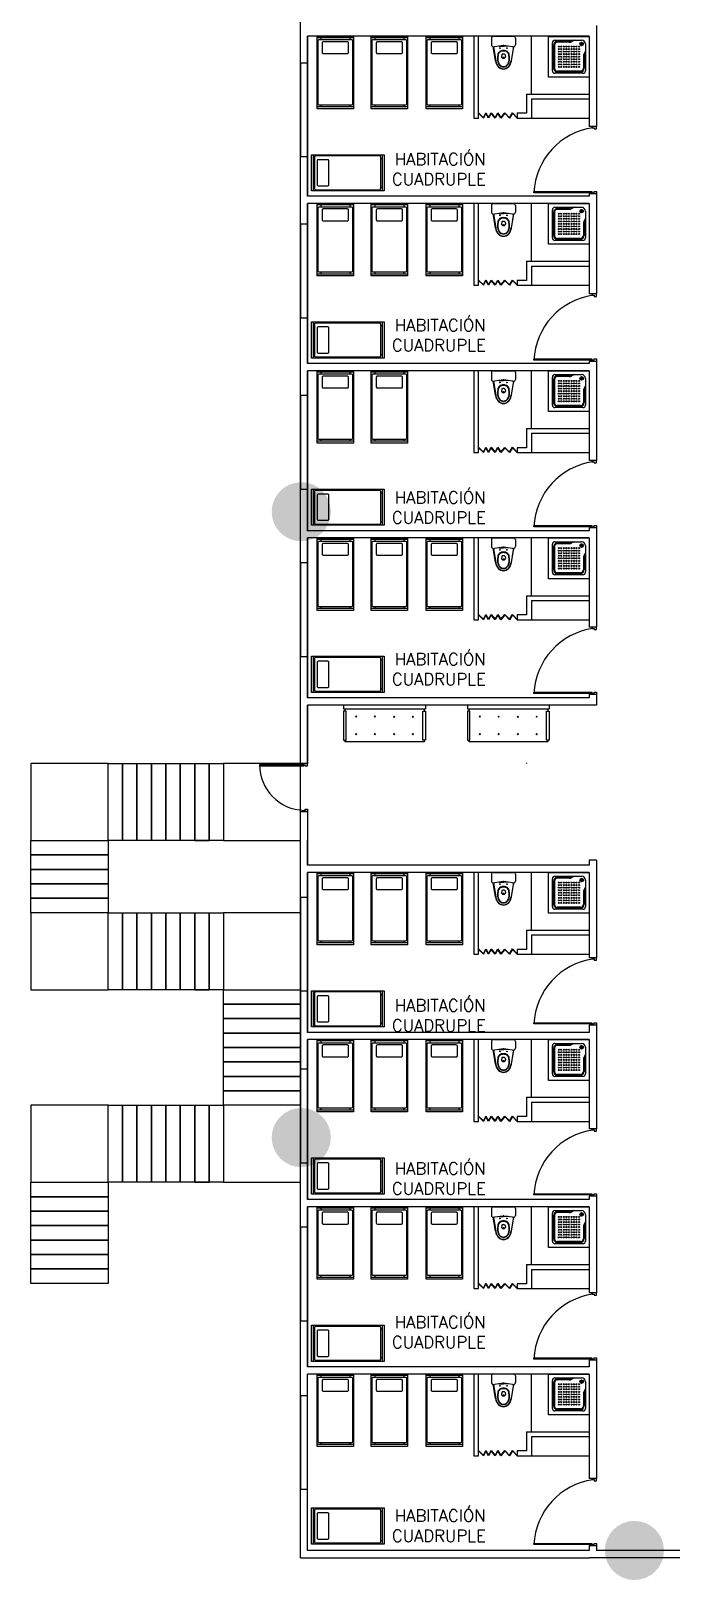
# Model space of a CAD drawing. Header units: metres. Extents: x -24 to 527, y -154 to 95.
# Drawn here: x 129.03 to 142.33, y -107.07 to -74.89 of the extents above; entities that cross this region are included whole.
import ezdxf

# ---------------------------------------------------------------- set-up
doc = ezdxf.new("R2010")
doc.units = ezdxf.units.M
doc.header["$MEASUREMENT"] = 0
for name, color, linetype in [('AN-TEXTO', 3, 'Continuous'), ('AR-ESCALERAS', 1, 'Continuous'), ('AR-MOBILIRIO', 1, 'Continuous'), ('AR-MUROS', 6, 'Continuous'), ('AR-PUERTAS', 2, 'Continuous'), ('AR-VENTANAS', 2, 'Continuous'), ('S.H.', 2, 'Continuous')]:
    doc.layers.add(name, color=color, linetype=linetype)
doc.layers.add('EQUIPO', color=1, linetype='Continuous', lineweight=0)
doc.styles.add('REGULAR-2.5', font='romans.shx', dxfattribs={"height": 2.5})

# ---------------------------------------------------------------- blocks, each defined once
blk = doc.blocks.new('31643339')
at = {"layer": 'AR-MOBILIRIO'}
for p, q in [((0.038, 0.5), (0.038, -0.5)), ((1.95, 0.5), (1.95, -0.5)), ((0.038, 0.4), (0.087, 0.4)), ((1.9, 0.4), (1.95, 0.4)), ((0.038, -0.4), (0.087, -0.4)), ((1.9, -0.4), (1.95, -0.4))]:
    blk.add_line(p, q, dxfattribs=at)
blk.add_lwpolyline([(0, -0.5), (0, 0.5), (2, 0.5), (2, -0.5)], close=True, dxfattribs=at)
for points in [[(1.87, 0.475, -0.414214), (1.9, 0.445), (1.9, -0.445, -0.414214), (1.87, -0.475), (0.117, -0.475, -0.414214), (0.087, -0.445), (0.087, 0.445, -0.414214), (0.117, 0.475)], [(0.15, -0.332, 0.414214), (0.18, -0.362), (0.447, -0.362, 0.414214), (0.477, -0.332), (0.477, 0.333, 0.414214), (0.447, 0.363), (0.18, 0.363, 0.414214), (0.15, 0.333)]]:
    blk.add_lwpolyline(points, format="xyb", close=True, dxfattribs=at)
blk = doc.blocks.new('AR-PUERTA 2')
at = {"layer": 'AR-PUERTAS', "linetype": 'Continuous'}
for points in [[(-1.354, -0.058), (-1.354, -0.008), (-1.329, -0.008), (-1.329, 0.042), (-1.379, 0.042), (-1.379, -0.058)], [(-0.029, -0.008), (-0.029, 0.042), (0.021, 0.042), (0.021, -0.058), (-0.004, -0.058), (-0.004, -0.008)], [(-0.004, -0.058), (-0.004, -1.258), (-0.029, -1.258), (-0.029, -0.058)]]:
    blk.add_lwpolyline(points, close=True, dxfattribs=at)
blk.add_arc((0.061, 0.169), 1.428, 188.1236, 267.3924, dxfattribs=at)
blk = doc.blocks.new('AR-PUERTA ACORDION')
at = {"layer": 'AR-PUERTAS'}
blk.add_lwpolyline([(-0.386, 0.049), (-0.288, -0.046), (-0.235, 0.057), (-0.185, -0.044), (-0.129, 0.054), (-0.046, -0.045), (0.01, 0.056), (0.073, -0.046), (0.158, 0.053), (0.252, -0.046), (0.317, 0.054), (0.41, -0.047), (0.41, -0.054), (0.318, 0.046), (0.253, -0.054), (0.158, 0.046), (0.072, -0.054), (0.01, 0.046), (-0.045, -0.054), (-0.128, 0.046), (-0.185, -0.054), (-0.235, 0.046), (-0.287, -0.054), (-0.39, 0.046)], close=True, dxfattribs=at)
blk = doc.blocks.new('A$C05366594')
at = {"layer": 'AR-MOBILIRIO', "linetype": 'Continuous'}
for p, q in [((0, 0), (0, 0.72)), ((0, 0.72), (0.72, 0.72)), ((0.068, 0.113), (0.068, 0.608)), ((0.09, 0.563), (0.09, 0.158)), ((0.113, 0.653), (0.585, 0.653)), ((0.367, 0.63), (0.158, 0.63)), ((0.428, 0.653), (0.397, 0.637)), ((0.653, 0.585), (0.653, 0.113)), ((0.72, 0.72), (0.72, 0)), ((0.63, 0.367), (0.63, 0.158)), ((0.653, 0.428), (0.637, 0.397)), ((0.72, 0), (0, 0)), ((0.608, 0.068), (0.113, 0.068)), ((0.563, 0.09), (0.158, 0.09))]:
    blk.add_line(p, q, dxfattribs=at)
at = {"layer": 'AR-MOBILIRIO', "color": 250}
for p, q in [((0.104, 0.563), (0.104, 0.158)), ((0.367, 0.617), (0.158, 0.617)), ((0.458, 0.653), (0.403, 0.625)), ((0.617, 0.367), (0.617, 0.158)), ((0.653, 0.458), (0.625, 0.403)), ((0.563, 0.104), (0.158, 0.104))]:
    blk.add_line(p, q, dxfattribs=at)
at = {"layer": 'AR-MOBILIRIO', "linetype": 'Continuous'}
for centre, major_axis, start_param, end_param in [((0.113, 0.608), (0.0318, 0.0318), 0.785398, 2.356194), ((0.158, 0.563), (0.0477, 0.0477), 0.785398, 2.356194), ((0.367, 0.698), (0.0477, 0.0477), 3.926991, 4.390638), ((0.585, 0.585), (0.0477, 0.0477), 5.497787, 7.068583), ((0.698, 0.367), (-0.0477, 0.0477), 0.321751, 0.785398), ((0.113, 0.113), (-0.0318, 0.0318), 0.785398, 2.356194), ((0.158, 0.158), (-0.0477, 0.0477), 0.785398, 2.356194), ((0.158, 0.158), (-0.0477, 0.0477), 0.785398, 2.356194), ((0.563, 0.158), (0.0477, 0.0477), 3.926991, 5.497787), ((0.608, 0.113), (-0.0318, 0.0318), 2.356194, 3.926991)]:
    blk.add_ellipse(centre, major_axis=major_axis, ratio=1, start_param=start_param, end_param=end_param, dxfattribs=at)
at = {"layer": 'AR-MOBILIRIO', "color": 250}
for centre, major_axis, start_param, end_param in [((0.158, 0.563), (-0.0382, 0.0382), -0.785398, 0.785398), ((0.18, 0.54), (-0.00636, 0.00636), -0.785398, 5.497787), ((0.225, 0.54), (0.00636, 0.00636), 0.785398, 7.068583), ((0.27, 0.54), (0.00636, 0.00636), 0.785398, 7.068583), ((0.315, 0.54), (-0.00636, 0.00636), -0.785398, 5.497787), ((0.36, 0.54), (-0.00636, 0.00636), -0.785398, 5.497787), ((0.367, 0.698), (0.0573, 0.0573), 3.926991, 4.390638), ((0.405, 0.54), (-0.00636, 0.00636), -0.785398, 5.497787), ((0.45, 0.54), (0.00636, 0.00636), 0.785398, 7.068583), ((0.495, 0.54), (0.00636, 0.00636), 0.785398, 7.068583), ((0.54, 0.54), (-0.00636, 0.00636), -0.785398, 5.497787), ((0.585, 0.585), (0.0223, 0.0223), 0.785398, 7.068583), ((0.585, 0.585), (-0.00955, 0.00955), -0.785398, 5.497787), ((0.576, 0.585), (0.00286, 0.00286), 0.785398, 7.068583), ((0.581, 0.592), (0.00286, 0.00286), 0.785398, 7.068583), ((0.581, 0.578), (0.00286, 0.00286), 0.785398, 7.068583), ((0.589, 0.592), (0.00286, 0.00286), 0.785398, 7.068583), ((0.589, 0.578), (0.00286, 0.00286), 0.785398, 7.068583), ((0.594, 0.585), (0.00286, 0.00286), 0.785398, 7.068583), ((0.18, 0.495), (-0.00636, 0.00636), -0.785398, 5.497787), ((0.18, 0.45), (-0.00636, 0.00636), -0.785398, 5.497787), ((0.18, 0.405), (-0.00636, 0.00636), -0.785398, 5.497787), ((0.18, 0.36), (-0.00636, 0.00636), -0.785398, 5.497787), ((0.18, 0.315), (-0.00636, 0.00636), -0.785398, 5.497787), ((0.18, 0.27), (-0.00636, 0.00636), -0.785398, 5.497787), ((0.225, 0.495), (0.00636, 0.00636), 0.785398, 7.068583), ((0.225, 0.45), (0.00636, 0.00636), 0.785398, 7.068583), ((0.225, 0.405), (0.00636, 0.00636), 0.785398, 7.068583), ((0.225, 0.36), (0.00636, 0.00636), 0.785398, 7.068583), ((0.225, 0.315), (0.00636, 0.00636), 0.785398, 7.068583), ((0.225, 0.27), (0.00636, 0.00636), 0.785398, 7.068583), ((0.27, 0.495), (0.00636, 0.00636), 0.785398, 7.068583), ((0.27, 0.45), (0.00636, 0.00636), 0.785398, 7.068583), ((0.27, 0.405), (0.00636, 0.00636), 0.785398, 7.068583), ((0.27, 0.36), (0.00636, 0.00636), 0.785398, 7.068583), ((0.27, 0.315), (0.00636, 0.00636), 0.785398, 7.068583), ((0.27, 0.27), (0.00636, 0.00636), 0.785398, 7.068583), ((0.315, 0.495), (-0.00636, 0.00636), -0.785398, 5.497787), ((0.315, 0.45), (-0.00636, 0.00636), -0.785398, 5.497787), ((0.315, 0.36), (-0.00636, 0.00636), -0.785398, 5.497787), ((0.315, 0.315), (-0.00636, 0.00636), -0.785398, 5.497787), ((0.315, 0.27), (-0.00636, 0.00636), -0.785398, 5.497787), ((0.315, 0.405), (-0.00636, 0.00636), -0.785398, 5.497787), ((0.36, 0.495), (-0.00636, 0.00636), -0.785398, 5.497787), ((0.36, 0.45), (-0.00636, 0.00636), -0.785398, 5.497787), ((0.36, 0.405), (-0.00636, 0.00636), -0.785398, 5.497787), ((0.36, 0.36), (-0.00636, 0.00636), -0.785398, 5.497787), ((0.36, 0.315), (-0.00636, 0.00636), -0.785398, 5.497787), ((0.36, 0.27), (-0.00636, 0.00636), -0.785398, 5.497787), ((0.405, 0.495), (-0.00636, 0.00636), -0.785398, 5.497787), ((0.405, 0.45), (-0.00636, 0.00636), -0.785398, 5.497787), ((0.405, 0.405), (-0.00636, 0.00636), -0.785398, 5.497787), ((0.405, 0.36), (-0.00636, 0.00636), -0.785398, 5.497787), ((0.405, 0.315), (-0.00636, 0.00636), -0.785398, 5.497787), ((0.405, 0.27), (-0.00636, 0.00636), -0.785398, 5.497787), ((0.45, 0.495), (0.00636, 0.00636), 0.785398, 7.068583), ((0.45, 0.45), (0.00636, 0.00636), 0.785398, 7.068583), ((0.45, 0.405), (0.00636, 0.00636), 0.785398, 7.068583), ((0.45, 0.36), (0.00636, 0.00636), 0.785398, 7.068583), ((0.45, 0.315), (0.00636, 0.00636), 0.785398, 7.068583), ((0.45, 0.27), (0.00636, 0.00636), 0.785398, 7.068583), ((0.495, 0.495), (0.00636, 0.00636), 0.785398, 7.068583), ((0.495, 0.45), (0.00636, 0.00636), 0.785398, 7.068583), ((0.495, 0.405), (0.00636, 0.00636), 0.785398, 7.068583), ((0.495, 0.36), (0.00636, 0.00636), 0.785398, 7.068583), ((0.495, 0.315), (0.00636, 0.00636), 0.785398, 7.068583), ((0.495, 0.27), (0.00636, 0.00636), 0.785398, 7.068583), ((0.54, 0.495), (-0.00636, 0.00636), -0.785398, 5.497787), ((0.54, 0.45), (-0.00636, 0.00636), -0.785398, 5.497787), ((0.54, 0.36), (-0.00636, 0.00636), -0.785398, 5.497787), ((0.54, 0.315), (-0.00636, 0.00636), -0.785398, 5.497787), ((0.54, 0.27), (-0.00636, 0.00636), -0.785398, 5.497787), ((0.54, 0.405), (-0.00636, 0.00636), -0.785398, 5.497787), ((0.698, 0.367), (-0.0573, 0.0573), 0.321751, 0.785398), ((0.158, 0.158), (-0.0382, 0.0382), 0.785398, 2.356194), ((0.158, 0.158), (0.0382, 0.0382), 2.356194, 3.926991), ((0.18, 0.225), (-0.00636, 0.00636), -0.785398, 5.497787), ((0.18, 0.18), (-0.00636, 0.00636), -0.785398, 5.497787), ((0.225, 0.225), (0.00636, 0.00636), 0.785398, 7.068583), ((0.225, 0.18), (0.00636, 0.00636), 0.785398, 7.068583), ((0.27, 0.225), (0.00636, 0.00636), 0.785398, 7.068583), ((0.27, 0.18), (0.00636, 0.00636), 0.785398, 7.068583), ((0.315, 0.225), (-0.00636, 0.00636), -0.785398, 5.497787), ((0.315, 0.18), (-0.00636, 0.00636), -0.785398, 5.497787), ((0.36, 0.225), (-0.00636, 0.00636), -0.785398, 5.497787), ((0.36, 0.18), (-0.00636, 0.00636), -0.785398, 5.497787), ((0.405, 0.225), (-0.00636, 0.00636), -0.785398, 5.497787), ((0.405, 0.18), (-0.00636, 0.00636), -0.785398, 5.497787), ((0.45, 0.225), (0.00636, 0.00636), 0.785398, 7.068583), ((0.45, 0.18), (0.00636, 0.00636), 0.785398, 7.068583), ((0.495, 0.225), (0.00636, 0.00636), 0.785398, 7.068583), ((0.495, 0.18), (0.00636, 0.00636), 0.785398, 7.068583), ((0.54, 0.225), (-0.00636, 0.00636), -0.785398, 5.497787), ((0.54, 0.18), (-0.00636, 0.00636), -0.785398, 5.497787), ((0.563, 0.158), (0.0382, 0.0382), 3.926991, 5.497787)]:
    blk.add_ellipse(centre, major_axis=major_axis, ratio=1, start_param=start_param, end_param=end_param, dxfattribs=at)
blk = doc.blocks.new('1p-toppiece')
at = {"layer": 'AR-MOBILIRIO'}
for p, q in [((-0.532, 0.174), (-0.265, 0.22)), ((-0.232, 0.219), (-0.531, 0.169)), ((-0.485, 0.003), (-0.485, 0.003)), ((-0.485, 0.003), (-0.485, 0.003)), ((-0.485, 0.003), (-0.485, 0.003)), ((-0.485, 0.003), (-0.485, 0.003)), ((-0.485, 0.003), (-0.485, 0.003)), ((-0.485, 0.003), (-0.485, 0.003)), ((-0.485, 0.003), (-0.485, 0.003)), ((-0.485, 0.003), (-0.485, 0.003)), ((-0.406, 0.039), (-0.443, 0.044)), ((-0.232, 0.22), (-0.232, 0.195)), ((-0.205, 0.008), (-0.232, 0.195)), ((-0.218, 0.098), (-0.218, 0.003)), ((-0.218, -0.093), (-0.218, 0.003)), ((-0.047, 0.26), (-0.192, 0.26)), ((-0.007, 0.22), (-0.007, -0.214)), ((-0.532, -0.169), (-0.265, -0.215)), ((-0.232, -0.214), (-0.531, -0.163)), ((-0.406, -0.034), (-0.443, -0.039)), ((-0.232, -0.189), (-0.205, -0.003)), ((-0.232, -0.189), (-0.232, -0.214)), ((-0.047, -0.254), (-0.192, -0.254))]:
    blk.add_line(p, q, dxfattribs=at)
blk.add_lwpolyline([(-0.467, -0.009, 0.139005), (-0.464, -0.009, 0.107089), (-0.461, -0.006, 0.080212), (-0.46, -0.002, 0.06796), (-0.459, 0.003, 0.06796), (-0.46, 0.007, 0.080212), (-0.461, 0.011, 0.107089), (-0.464, 0.014, 0.139005), (-0.467, 0.015, 0.139005), (-0.47, 0.014, 0.107089), (-0.473, 0.011, 0.080212), (-0.474, 0.007, 0.06796), (-0.475, 0.003, 0.06796), (-0.474, -0.002, 0.080212), (-0.473, -0.006, 0.107089), (-0.47, -0.009, 0.139005)], format="xyb", close=True, dxfattribs=at)
for centre in [(-0.26, 0.078), (-0.26, -0.072)]:
    blk.add_circle(centre, 0.008, dxfattribs=at)
for centre, radius, start, end in [((-0.545, -0.004), 0.165, 137.5273, 177.8064), ((-0.545, 0.009), 0.165, 182.1936, 222.4727), ((-0.545, -0.004), 0.159, 137.1746, 177.7477), ((-0.545, 0.009), 0.159, 182.2523, 222.8254), ((-0.518, -0.034), 0.206, 106.927, 136.493), ((-0.541, -0.003), 0.122, 134.1142, 177.24), ((-0.541, 0.008), 0.122, 182.76, 225.8858), ((-0.518, -0.034), 0.2, 106.5054, 136.1127), ((-0.541, -0.003), 0.115, 133.4423, 177.1285), ((-0.541, 0.008), 0.115, 182.8715, 226.5577), ((-0.519, -0.031), 0.157, 102.7254, 132.8308), ((-0.52, -0.03), 0.15, 101.8667, 132.1155), ((-0.482, -0.117), 0.296, 99.7929, 108.8085), ((-0.482, -0.12), 0.292, 99.5848, 108.4322), ((-0.482, -0.148), 0.279, 90.6669, 104.9929), ((-0.482, -0.156), 0.281, 90.6819, 104.1933), ((-0.474, -0.297), 0.428, 81.7587, 91.4179), ((-0.488, -0.362), 0.487, 81.705, 89.6761), ((-0.434, 0.003), 0.0456, 126.1832, 180), ((-0.434, 0.003), 0.0456, 180, 233.8168), ((-0.447, 0.019), 0.025, 82.2348, 126.1832), ((-0.434, -0.002), 0.123, 44.007, 82.2929), ((-0.431, -0.004), 0.132, 44.3018, 82.295), ((-0.408, 0.024), 0.015, 13.7696, 82.2348), ((-0.495, 0.003), 0.105, 0, 13.7696), ((-0.495, 0.003), 0.105, 346.2304, 0), ((-0.46, 0.006), 0.138, 358.6352, 34.0042), ((-0.46, -0.001), 0.138, 325.9958, 1.3648), ((-0.441, 0.008), 0.132, 357.4666, 37.446), ((-0.441, -0.003), 0.132, 322.554, 2.5334), ((-0.24, 0.073), 0.15, 87.0389, 99.7929), ((-0.192, 0.22), 0.04, 90, 180), ((-0.244, 0.003), 0.04, 351.6776, 8.3142), ((-0.047, 0.22), 0.04, 0, 90), ((-0.518, 0.039), 0.206, 223.507, 253.073), ((-0.518, 0.039), 0.2, 223.8873, 253.4946), ((-0.519, 0.036), 0.157, 227.1692, 257.2746), ((-0.52, 0.036), 0.15, 227.8845, 258.1333), ((-0.482, 0.122), 0.296, 251.1915, 260.2071), ((-0.482, 0.125), 0.292, 251.5678, 260.4152), ((-0.482, 0.153), 0.279, 255.0071, 269.3331), ((-0.482, 0.161), 0.281, 255.8067, 269.3181), ((-0.488, 0.368), 0.487, 270.3239, 278.295), ((-0.474, 0.302), 0.428, 268.5821, 278.2413), ((-0.447, -0.014), 0.025, 233.8168, 277.7652), ((-0.434, 0.007), 0.123, 277.7071, 315.993), ((-0.431, 0.009), 0.132, 277.705, 315.6982), ((-0.408, -0.019), 0.015, 277.7652, 346.2304), ((-0.24, -0.067), 0.15, 260.2071, 272.966), ((-0.192, -0.214), 0.04, 180, 270), ((-0.047, -0.214), 0.04, 270, 360)]:
    blk.add_arc(centre, radius, start, end, dxfattribs=at)
blk = doc.blocks.new('AR-ESCALERAS 1 PISO')
at = {"layer": 'AR-ESCALERAS'}
blk.add_lwpolyline([(-2.25, 0.8), (-3.85, 0.8), (-3.85, -0.8), (-2.25, -0.8), (-2.25, 0.8)], dxfattribs=at)
for points in [[(-2.25, 0.8), (-1.95, 0.8), (-1.95, -0.8), (-2.25, -0.8)], [(-1.95, 0.8), (-1.65, 0.8), (-1.65, -0.8), (-1.95, -0.8)], [(-1.65, 0.8), (-1.35, 0.8), (-1.35, -0.8), (-1.65, -0.8)], [(-1.35, 0.8), (-1.05, 0.8), (-1.05, -0.8), (-1.35, -0.8)], [(-1.05, 0.8), (-0.75, 0.8), (-0.75, -0.8), (-1.05, -0.8)], [(-0.75, 0.8), (-0.45, 0.8), (-0.45, -0.8), (-0.75, -0.8)], [(-0.45, 0.8), (-0.15, 0.8), (-0.15, -0.8), (-0.45, -0.8)], [(-0.15, 0.8), (0.15, 0.8), (0.15, -0.8), (-0.15, -0.8)], [(-2.25, -0.8), (-2.25, -1.1), (-3.85, -1.1), (-3.85, -0.8)], [(-0.15, -0.8), (-0.45, -0.8), (-0.45, -0.8), (-0.15, -0.8)], [(-2.25, -1.1), (-2.25, -1.4), (-3.85, -1.4), (-3.85, -1.1)], [(-2.25, -1.4), (-2.25, -1.7), (-3.85, -1.7), (-3.85, -1.4)], [(-2.25, -1.7), (-2.25, -2), (-3.85, -2), (-3.85, -1.7)], [(-2.25, -2), (-2.25, -2.3), (-3.85, -2.3), (-3.85, -2)]]:
    blk.add_lwpolyline(points, close=True, dxfattribs=at)
blk = doc.blocks.new('AR-ESCALERA DE EMERGENCIA')
at = {"layer": 'AR-ESCALERAS'}
for points in [[(3.2, 6.3), (4.797, 6.3), (4.797, 6.9), (4.797, 7.9), (3.2, 7.9)], [(0.8, 4.8), (-0.8, 4.8), (-0.8, 3.2), (0.8, 3.2), (0.8, 4.8)], [(4.8, 4.8), (3.2, 4.8), (3.2, 3.2), (4.8, 3.2), (4.8, 4.8)], [(0.8, 0.8), (-0.8, 0.8), (-0.8, -0.8), (0.8, -0.8), (0.8, 0.8)], [(4.8, 0.8), (3.2, 0.8), (3.2, -0.8), (4.8, -0.8), (4.8, 0.8)]]:
    blk.add_lwpolyline(points, dxfattribs=at)
for points in [[(0.8, 4.8), (1.1, 4.8), (1.1, 3.2), (0.8, 3.2)], [(1.1, 4.8), (1.4, 4.8), (1.4, 3.2), (1.1, 3.2)], [(1.4, 4.8), (1.7, 4.8), (1.7, 3.2), (1.4, 3.2)], [(1.7, 4.8), (2, 4.8), (2, 3.2), (1.7, 3.2)], [(2, 4.8), (2.3, 4.8), (2.3, 3.2), (2, 3.2)], [(2.3, 4.8), (2.6, 4.8), (2.6, 3.2), (2.3, 3.2)], [(2.6, 4.8), (2.9, 4.8), (2.9, 3.2), (2.6, 3.2)], [(2.9, 4.8), (3.2, 4.8), (3.2, 3.2), (2.9, 3.2)], [(2.9, 3.2), (2.6, 3.2), (2.6, 3.2), (2.9, 3.2)], [(4.8, 3.2), (4.8, 2.9), (3.2, 2.9), (3.2, 3.2)], [(4.8, 2.9), (4.8, 2.6), (3.2, 2.6), (3.2, 2.9)], [(4.8, 2.6), (4.8, 2.3), (3.2, 2.3), (3.2, 2.6)], [(4.8, 2.3), (4.8, 2), (3.2, 2), (3.2, 2.3)], [(4.8, 2), (4.8, 1.7), (3.2, 1.7), (3.2, 2)], [(4.8, 1.7), (4.8, 1.4), (3.2, 1.4), (3.2, 1.7)], [(4.8, 1.4), (4.8, 1.1), (3.2, 1.1), (3.2, 1.4)], [(4.8, 1.1), (4.8, 0.8), (3.2, 0.8), (3.2, 1.1)], [(0.8, 0.8), (1.1, 0.8), (1.1, -0.8), (0.8, -0.8)], [(1.1, 0.8), (1.4, 0.8), (1.4, -0.8), (1.1, -0.8)], [(1.4, 0.8), (1.7, 0.8), (1.7, -0.8), (1.4, -0.8)], [(1.7, 0.8), (2, 0.8), (2, -0.8), (1.7, -0.8)], [(2, 0.8), (2.3, 0.8), (2.3, -0.8), (2, -0.8)], [(2.3, 0.8), (2.6, 0.8), (2.6, -0.8), (2.3, -0.8)], [(2.6, 0.8), (2.9, 0.8), (2.9, -0.8), (2.6, -0.8)], [(2.9, 0.8), (3.2, 0.8), (3.2, -0.8), (2.9, -0.8)], [(0.8, -0.8), (0.8, -1.1), (-0.8, -1.1), (-0.8, -0.8)], [(2.9, -0.8), (2.6, -0.8), (2.6, -0.8), (2.9, -0.8)], [(0.8, -1.1), (0.8, -1.4), (-0.8, -1.4), (-0.8, -1.1)], [(0.8, -1.4), (0.8, -1.7), (-0.8, -1.7), (-0.8, -1.4)], [(0.8, -1.7), (0.8, -2), (-0.8, -2), (-0.8, -1.7)], [(0.8, -2), (0.8, -2.3), (-0.8, -2.3), (-0.8, -2)], [(0.8, -2.3), (0.8, -2.6), (-0.8, -2.6), (-0.8, -2.3)], [(0.8, -2.6), (0.8, -2.9), (-0.8, -2.9), (-0.8, -2.6)]]:
    blk.add_lwpolyline(points, close=True, dxfattribs=at)
at = {"layer": 'AR-MUROS'}
blk.add_blockref('AR-ESCALERAS 1 PISO', (3.05, 7.1), dxfattribs=at)
blk = doc.blocks.new('mueb')
at = {"layer": 'AR-MOBILIRIO'}
for p, q in [((354.197, 187.284), (354.197, 187.21)), ((355.897, 187.284), (354.197, 187.284)), ((355.897, 187.284), (355.897, 187.21)), ((354.197, 187.21), (355.897, 187.21)), ((354.251, 187.161), (354.197, 187.161)), ((354.197, 187.161), (354.197, 186.556)), ((354.224, 187.21), (354.224, 187.161)), ((354.251, 186.556), (354.251, 187.161)), ((354.468, 187.058), (354.444, 187.033)), ((354.468, 187.033), (354.444, 187.058)), ((354.859, 187.058), (354.834, 187.033)), ((354.859, 187.033), (354.834, 187.058)), ((355.232, 187.033), (355.257, 187.058)), ((355.232, 187.058), (355.257, 187.033)), ((355.623, 187.033), (355.647, 187.058)), ((355.623, 187.058), (355.647, 187.033)), ((355.842, 187.161), (355.897, 187.161)), ((355.842, 186.556), (355.842, 187.161)), ((355.87, 187.21), (355.87, 187.161)), ((355.897, 187.161), (355.897, 186.556)), ((354.468, 186.67), (354.444, 186.695)), ((354.468, 186.695), (354.444, 186.67)), ((354.859, 186.695), (354.834, 186.67)), ((354.859, 186.67), (354.834, 186.695)), ((355.232, 186.67), (355.257, 186.695)), ((355.232, 186.695), (355.257, 186.67)), ((355.623, 186.695), (355.647, 186.67)), ((355.623, 186.67), (355.647, 186.695)), ((354.197, 186.556), (354.251, 186.556)), ((354.197, 186.556), (354.251, 186.556)), ((354.224, 186.556), (354.224, 186.52)), ((354.224, 186.556), (354.224, 186.52)), ((355.87, 186.52), (354.224, 186.52)), ((355.897, 186.556), (355.842, 186.556)), ((355.87, 186.556), (355.87, 186.52))]:
    blk.add_line(p, q, dxfattribs=at)
blk = doc.blocks.new('AR-PUERTA 1')
at = {"layer": 'AR-PUERTAS', "linetype": 'Continuous'}
for points in [[(0.954, 0.033), (0.954, 0.958), (0.929, 0.958), (0.929, 0.033)], [(0.004, 0.058), (0.004, 0.008), (0.029, 0.008), (0.029, -0.042), (-0.021, -0.042), (-0.021, 0.058)], [(0.929, 0.008), (0.929, -0.042), (0.979, -0.042), (0.979, 0.058), (0.954, 0.058), (0.954, 0.008)]]:
    blk.add_lwpolyline(points, close=True, dxfattribs=at)
blk.add_arc((0.954, 0.008), 0.949, 89.9989, 178.4932, dxfattribs=at)

msp = doc.modelspace()

# ---------------------------------------------------------------- hatches: boundary and pattern name
at = {"layer": 'AR-PUERTAS'}
h = msp.add_hatch(color=256, dxfattribs=at)
h.dxf.hatch_style = 1
h.paths.add_polyline_path([(134.032, -84.877, 1), (135.261, -84.877, 1)])
h = msp.add_hatch(color=256, dxfattribs=at)
h.dxf.hatch_style = 1
h.paths.add_polyline_path([(134.032, -97.877, 1), (135.261, -97.877, 1)])
h = msp.add_hatch(color=256, dxfattribs=at)
h.dxf.hatch_style = 1
h.paths.add_polyline_path([(140.952, -106.453, 1), (142.181, -106.453, 1)])

# ---------------------------------------------------------------- linework, layer by layer
at = {"layer": 'AR-MUROS'}
for p, q in [((140.778, -74.774), (140.778, -75.002)), ((140.628, -75.002), (134.778, -75.002)), ((140.628, -75.002), (140.628, -76.874)), ((140.778, -75.002), (140.778, -76.874)), ((139.328, -76.202), (140.628, -76.202)), ((139.428, -76.302), (140.628, -76.302)), ((139.328, -76.601), (139.128, -76.601)), ((139.128, -76.601), (139.128, -76.701)), ((139.128, -76.701), (139.428, -76.701)), ((139.428, -76.701), (140.628, -76.701)), ((140.628, -78.325), (134.778, -78.325)), ((140.628, -78.475), (134.778, -78.475)), ((140.628, -78.274), (140.628, -78.325)), ((140.628, -78.475), (140.628, -80.354)), ((140.778, -78.274), (140.778, -78.475)), ((140.778, -78.475), (140.778, -80.354)), ((139.328, -79.675), (140.628, -79.675)), ((139.428, -79.775), (140.628, -79.775)), ((139.328, -80.074), (139.128, -80.074)), ((139.128, -80.074), (139.128, -80.174)), ((139.128, -80.174), (139.428, -80.174)), ((139.428, -80.174), (140.628, -80.174)), ((140.628, -81.798), (134.778, -81.798)), ((140.628, -81.948), (134.778, -81.948)), ((140.628, -81.754), (140.628, -81.798)), ((140.628, -81.948), (140.628, -83.814)), ((140.778, -81.754), (140.778, -81.948)), ((140.778, -81.948), (140.778, -83.814)), ((139.328, -83.148), (140.628, -83.148)), ((139.428, -83.248), (140.628, -83.248)), ((139.328, -83.547), (139.128, -83.547)), ((139.128, -83.547), (139.128, -83.647)), ((139.128, -83.647), (139.428, -83.647)), ((139.428, -83.647), (140.628, -83.647)), ((140.628, -85.214), (140.628, -85.272)), ((140.778, -85.214), (140.778, -85.422)), ((140.628, -85.272), (134.778, -85.272)), ((140.628, -85.422), (134.778, -85.422)), ((140.628, -85.422), (140.628, -87.276)), ((140.778, -85.422), (140.778, -87.276)), ((139.328, -86.622), (140.628, -86.622)), ((139.428, -86.722), (140.628, -86.722)), ((139.328, -87.021), (139.128, -87.021)), ((139.128, -87.021), (139.128, -87.121)), ((139.128, -87.121), (139.428, -87.121)), ((139.428, -87.121), (140.628, -87.121)), ((140.628, -88.745), (134.778, -88.745)), ((140.628, -88.676), (140.628, -88.745)), ((140.778, -88.676), (140.778, -88.895)), ((140.778, -88.895), (134.778, -88.895)), ((140.628, -92.218), (134.778, -92.218)), ((140.628, -92.113), (140.628, -92.218)), ((140.778, -92.113), (140.778, -92.368)), ((140.628, -92.368), (134.778, -92.368)), ((140.628, -92.368), (140.628, -94.141)), ((140.778, -92.368), (140.778, -94.141)), ((139.328, -93.568), (140.628, -93.568)), ((139.428, -93.668), (140.628, -93.668)), ((139.328, -93.967), (139.128, -93.967)), ((139.128, -93.967), (139.128, -94.067)), ((139.128, -94.067), (139.428, -94.067)), ((139.428, -94.067), (140.628, -94.067)), ((140.628, -95.541), (140.628, -95.691)), ((140.778, -95.541), (140.778, -95.841)), ((140.628, -95.691), (134.778, -95.691)), ((140.628, -95.841), (134.778, -95.841)), ((140.628, -95.841), (140.628, -97.694)), ((140.778, -95.841), (140.778, -97.694)), ((139.328, -97.041), (140.628, -97.041)), ((139.428, -97.141), (140.628, -97.141)), ((139.328, -97.44), (139.128, -97.44)), ((139.128, -97.44), (139.128, -97.54)), ((139.128, -97.54), (139.428, -97.54)), ((139.428, -97.54), (140.628, -97.54)), ((140.628, -99.094), (140.628, -99.165)), ((140.778, -99.094), (140.778, -99.315)), ((140.628, -99.165), (134.778, -99.165)), ((140.628, -99.315), (134.778, -99.315)), ((140.628, -99.315), (140.628, -101.102)), ((140.778, -99.315), (140.778, -101.102)), ((139.328, -100.515), (140.628, -100.515)), ((139.428, -100.615), (140.628, -100.615)), ((139.328, -100.914), (139.128, -100.914)), ((139.128, -100.914), (139.128, -101.014)), ((139.128, -101.014), (139.428, -101.014)), ((139.428, -101.014), (140.628, -101.014)), ((140.628, -102.638), (134.778, -102.638)), ((140.628, -102.502), (140.628, -102.638)), ((140.778, -102.502), (140.778, -102.788)), ((140.628, -102.788), (134.778, -102.788)), ((140.628, -102.788), (140.628, -104.957)), ((140.778, -102.788), (140.778, -104.957)), ((139.328, -103.988), (140.628, -103.988)), ((139.428, -104.088), (140.628, -104.088)), ((139.328, -104.387), (139.128, -104.387)), ((139.128, -104.387), (139.128, -104.487)), ((139.128, -104.487), (139.428, -104.487)), ((139.428, -104.487), (140.628, -104.487)), ((140.628, -106.357), (140.628, -106.456)), ((140.778, -106.357), (140.778, -106.455)), ((134.628, -106.606), (140.628, -106.606))]:
    msp.add_line(p, q, dxfattribs=at)
for points in [[(134.778, -90.106), (134.778, -88.895), (134.778, -90.106), (134.628, -90.106), (134.628, -60.669)], [(134.778, -78.325), (134.778, -75.002)], [(134.778, -75.002), (134.778, -78.325)], [(138.228, -75.002), (138.228, -76.701), (138.328, -76.701), (138.328, -75.002)], [(139.428, -76.202), (139.428, -75.002)], [(139.328, -76.202), (139.328, -76.601)], [(139.428, -76.302), (139.428, -76.701)], [(140.778, -76.874), (140.628, -76.874)], [(134.778, -81.798), (134.778, -78.475)], [(134.778, -78.475), (134.778, -81.798)], [(138.228, -78.475), (138.228, -80.174), (138.328, -80.174), (138.328, -78.475)], [(139.428, -79.675), (139.428, -78.475)], [(140.778, -78.274), (140.628, -78.274)], [(139.328, -79.675), (139.328, -80.074)], [(139.428, -79.775), (139.428, -80.174)], [(140.778, -80.354), (140.628, -80.354)], [(134.778, -85.272), (134.778, -81.948)], [(134.778, -81.948), (134.778, -85.272)], [(138.228, -81.948), (138.228, -83.647), (138.328, -83.647), (138.328, -81.948)], [(139.428, -83.148), (139.428, -81.948)], [(140.778, -81.754), (140.628, -81.754)], [(139.328, -83.148), (139.328, -83.547)], [(139.428, -83.248), (139.428, -83.647)], [(140.778, -83.814), (140.628, -83.814)], [(140.778, -85.214), (140.628, -85.214)], [(134.778, -88.745), (134.778, -85.422)], [(134.778, -85.422), (134.778, -88.745)], [(138.228, -85.422), (138.228, -87.121), (138.328, -87.121), (138.328, -85.422)], [(139.428, -86.622), (139.428, -85.422)], [(139.328, -86.622), (139.328, -87.021)], [(139.428, -86.722), (139.428, -87.121)], [(140.778, -87.276), (140.628, -87.276)], [(140.778, -88.676), (140.628, -88.676)], [(228.568, -89.789), (228.568, -106.605), (140.628, -106.606)], [(139.328, -90.095), (139.328, -90.106)], [(134.628, -106.606), (134.628, -91.106), (134.778, -91.106), (134.778, -92.218), (134.778, -91.706)], [(140.778, -92.113), (140.628, -92.113)], [(134.778, -95.691), (134.778, -92.368)], [(134.778, -92.368), (134.778, -95.691)], [(138.228, -92.368), (138.228, -94.067), (138.328, -94.067), (138.328, -92.368)], [(139.428, -93.568), (139.428, -92.368)], [(139.328, -93.568), (139.328, -93.967)], [(139.428, -93.668), (139.428, -94.067)], [(140.778, -94.141), (140.628, -94.141)], [(140.778, -95.541), (140.628, -95.541)], [(134.778, -99.165), (134.778, -95.841)], [(134.778, -95.841), (134.778, -99.165)], [(138.228, -95.841), (138.228, -97.54), (138.328, -97.54), (138.328, -95.841)], [(139.428, -97.041), (139.428, -95.841)], [(139.328, -97.041), (139.328, -97.44)], [(139.428, -97.141), (139.428, -97.54)], [(140.778, -97.694), (140.628, -97.694)], [(140.778, -99.094), (140.628, -99.094)], [(134.778, -102.638), (134.778, -99.315)], [(134.778, -99.315), (134.778, -102.638)], [(138.228, -99.315), (138.228, -101.014), (138.328, -101.014), (138.328, -99.315)], [(139.428, -100.515), (139.428, -99.315)], [(139.328, -100.515), (139.328, -100.914)], [(139.428, -100.615), (139.428, -101.014)], [(140.778, -101.102), (140.628, -101.102)], [(140.778, -102.502), (140.628, -102.502)], [(140.628, -106.456), (134.778, -106.456), (134.778, -102.788)], [(138.228, -102.788), (138.228, -104.487), (138.328, -104.487), (138.328, -102.788)], [(139.428, -103.988), (139.428, -102.788)], [(139.328, -103.988), (139.328, -104.387)], [(139.428, -104.088), (139.428, -104.487)], [(140.778, -104.957), (140.628, -104.957)], [(140.778, -106.357), (140.628, -106.357)], [(204.5, -106.455), (140.778, -106.455)]]:
    msp.add_lwpolyline(points, dxfattribs=at)
at = {"layer": 'AR-VENTANAS'}
for points in [[(134.778, -75.558), (134.628, -75.558), (134.628, -77.501), (134.778, -77.501)], [(134.778, -78.904), (134.628, -78.904), (134.628, -80.847), (134.778, -80.847)], [(134.778, -82.462), (134.628, -82.462), (134.628, -84.405), (134.778, -84.405)], [(134.778, -85.94), (134.628, -85.94), (134.628, -87.883), (134.778, -87.883)], [(134.778, -92.888), (134.628, -92.888), (134.628, -94.83), (134.778, -94.83)], [(134.778, -96.459), (134.628, -96.459), (134.628, -98.402), (134.778, -98.402)], [(134.778, -99.74), (134.628, -99.74), (134.628, -101.683), (134.778, -101.683)], [(134.778, -103.238), (134.628, -103.238), (134.628, -105.181), (134.778, -105.181)]]:
    msp.add_lwpolyline(points, close=True, dxfattribs=at)

# ---------------------------------------------------------------- block references
for p in [(-218.67, -276.179), (-216.1, -276.179)]:
    msp.add_blockref('mueb', p)
at = {"layer": 'AR-MOBILIRIO', "xscale": 1.176120000000083, "yscale": 1.176120000000083, "zscale": 1.176120000000083}
for p in [(139.782, -75.849), (139.782, -79.322), (139.782, -82.795), (139.782, -86.268), (139.782, -93.215), (139.782, -96.688), (139.782, -100.161), (139.782, -103.635)]:
    msp.add_blockref('A$C05366594', p, dxfattribs=at)
at = {"layer": 'AR-MUROS'}
for name, p, rotation in [('AR-PUERTA 2', (140.737, -78.254), 270), ('AR-PUERTA 2', (140.737, -81.733), 270), ('AR-PUERTA 2', (140.737, -85.193), 270), ('AR-PUERTA 2', (140.737, -88.655), 270), ('AR-PUERTA 1', (134.737, -91.085), 90.00000000000001), ('AR-PUERTA 2', (140.737, -95.521), 270), ('AR-PUERTA 2', (140.737, -99.073), 270), ('AR-PUERTA 2', (140.737, -102.481), 270), ('AR-PUERTA 2', (140.737, -106.336), 270)]:
    msp.add_blockref(name, p, dxfattribs=dict(at, rotation=rotation))
msp.add_blockref('AR-ESCALERA DE EMERGENCIA', (129.832, -98.006), dxfattribs=at)
at = {"layer": 'AR-VENTANAS'}
for p in [(138.718, -76.647), (138.718, -80.12), (138.718, -83.593), (138.718, -87.066), (138.718, -94.013), (138.718, -97.486), (138.718, -100.959), (138.718, -104.433)]:
    msp.add_blockref('AR-PUERTA ACORDION', p, dxfattribs=at)
at = {"layer": 'EQUIPO', "xscale": 0.7516572760392114, "yscale": 0.7516572760392114, "zscale": 0.7516572760392114, "rotation": 270}
for p in [(135.353, -75.002), (136.477, -75.002), (137.617, -75.002), (135.353, -78.475), (136.477, -78.475), (137.617, -78.475), (135.353, -81.948), (136.477, -81.948), (135.353, -85.422), (136.477, -85.422), (137.617, -85.422), (135.353, -92.368), (136.477, -92.368), (137.617, -92.368), (135.353, -95.841), (136.477, -95.841), (137.617, -95.841), (135.353, -99.315), (136.477, -99.315), (137.617, -99.315), (135.353, -102.788), (136.477, -102.788), (137.617, -102.788)]:
    msp.add_blockref('31643339', p, dxfattribs=at)
at = {"layer": 'EQUIPO', "xscale": 0.7516572760392114, "yscale": 0.7516572760392114, "zscale": 0.7516572760392114}
for p in [(134.862, -77.837), (134.862, -81.31), (134.862, -84.783), (134.862, -88.256), (134.862, -95.203), (134.862, -98.676), (134.862, -102.149), (134.862, -105.944)]:
    msp.add_blockref('31643339', p, dxfattribs=at)
at = {"layer": 'S.H.', "xscale": 0.9681450398693042, "yscale": 0.9681450398693042, "zscale": 0.9681450398693042, "rotation": 90}
for p in [(138.849, -74.995), (138.849, -78.469), (138.849, -81.942), (138.849, -85.415), (138.849, -92.362), (138.849, -95.835), (138.849, -99.308), (138.849, -102.781)]:
    msp.add_blockref('1p-toppiece', p, dxfattribs=at)

# ---------------------------------------------------------------- texts
at = {"layer": 'AN-TEXTO', "char_height": 0.25, "attachment_point": 1, "style": 'REGULAR-2.5'}
for insert in [(136.626, -77.426), (136.626, -80.875), (136.626, -84.455), (136.626, -87.812), (136.626, -95.005), (136.626, -98.392), (136.626, -101.585), (136.626, -105.605)]:
    msp.add_mtext_dynamic_manual_height_columns('\\pi-0.03715;HABITACIÓN\\P\\pi-0.09667;CUADRUPLE', width=1.9138, gutter_width=1.25, heights=[1.229], dxfattribs=dict(at, insert=insert))

doc.saveas('drawing.dxf')
